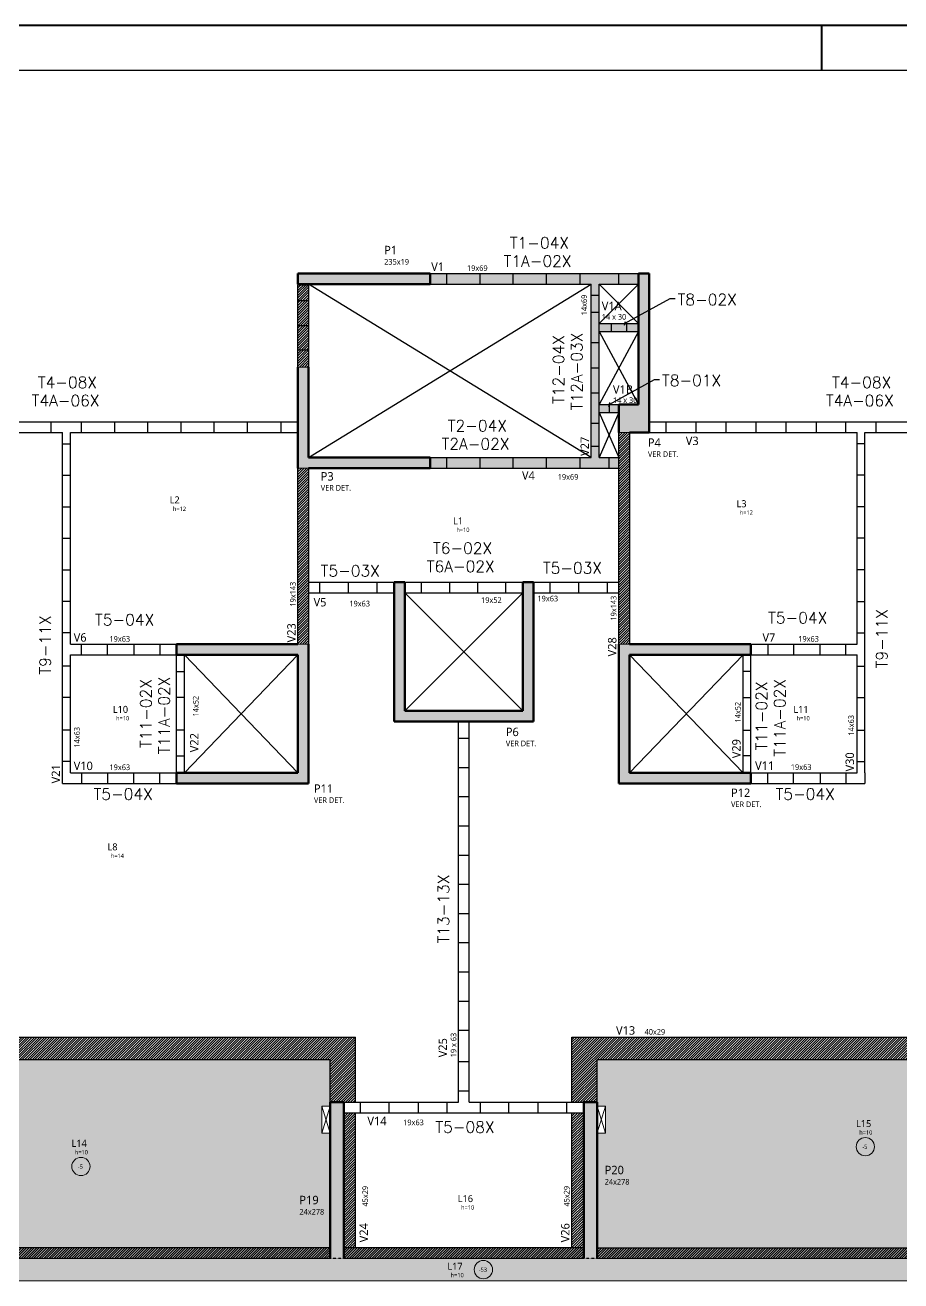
# Model space of a CAD drawing. Extents: x 16965 to 24320, y 205100 to 209880.
# Drawn here: x 21414 to 22972, y 207645 to 209880 of the extents above; entities that cross this region are included whole.
import ezdxf

# ---------------------------------------------------------------- set-up
doc = ezdxf.new("R2010")
doc.units = 0
doc.linetypes.add('Aligning Line', pattern=[0.635, 0.3175, -0.3175])
doc.linetypes.add('Traço', pattern=[0.635, 0.3175, -0.3175])
doc.layers.get('0').update_dxf_attribs({"linetype": 'CONTINUOUS'})
doc.layers.get('DEFPOINTS').update_dxf_attribs({"linetype": 'CONTINUOUS'})
for name, color, linetype in [('8', 111, 'CONTINUOUS'), ('Painéis', 200, 'CONTINUOUS'), ('VIGAS', 3, 'CONTINUOUS')]:
    doc.layers.add(name, color=color, linetype=linetype)
for name, color, linetype, lineweight in [('A-FLOR', 7, 'CONTINUOUS', 18), ('A-FLOR-IDEN', 7, 'CONTINUOUS', 9), ('Demarcação 1', 252, 'CONTINUOUS', 9), ('FOLHA', 255, 'CONTINUOUS', 40), ('S-BEAM', 7, 'CONTINUOUS', 18), ('S-BEAM-IDEN', 7, 'CONTINUOUS', 9), ('S-COLS', 7, 'CONTINUOUS', 18), ('S-COLS-HDLN', 7, 'Traço', 18), ('S-COLS-IDEN', 7, 'CONTINUOUS', 9)]:
    doc.layers.add(name, color=color, linetype=linetype, lineweight=lineweight)
doc.styles.add('Gadugi', font='gadugi.ttf', dxfattribs={"height": 15})
doc.styles.add('Gadugi_1', font='gadugi.ttf', dxfattribs={"height": 10})
doc.styles.add('Gadugi_2', font='gadugi.ttf', dxfattribs={"height": 0.2})
doc.styles.add('Gadugi_3', font='gadugi.ttf', dxfattribs={"height": 0.2})
doc.styles.add('Gadugi_4', font='gadugi.ttf', dxfattribs={"height": 7.5})
doc.styles.add('ROMANS', font='romans.shx')
doc.styles.get("Standard").update_dxf_attribs({"font": 'ROMANS.SHX'})
doc.dimstyles.new('Cota Paínel', dxfattribs={"dimtxt": 7, "dimasz": 5, "dimexe": 3, "dimexo": 3, "dimgap": 3, "dimtad": 1, "dimdec": 1, "dimzin": 12, "dimdsep": 46, "dimtxsty": 'ROMANS', "dimblk": 'ARCHTICK', "dimcen": 0, "dimclrd": 4, "dimclre": 4, "dimclrt": 1, "dimadec": 1, "dimazin": 3, "dimtfac": 1, "dimtdec": 1, "dimtmove": 0, "dimatfit": 3, "dimldrblk": 'OBLIQUE', "dimfxl": 1, "dimtolj": 1, "dimtzin": 12, "dimarcsym": 0})
pattern_1 = [(45, (33575.702, 198256.9573), (-2.24506403, 2.24506403), [])]

# ---------------------------------------------------------------- blocks, each defined once
blk = doc.blocks.new('PED_TAG_LAJE_R01 - TÍTULO_ESPESSURA_REBAIXO-2413107-PL100 - FORMA DO PAVIMENTO TIPO')
at = {"layer": 'A-FLOR-IDEN'}
blk.add_circle((-0.046, -0.667), 0.325, dxfattribs=at)
blk = doc.blocks.new('PED_TAG_PILAR_R03 - PILAR VER DET_-2523782-PL100 - FORMA DO PAVIMENTO TIPO')
at = {"layer": 'S-COLS-IDEN', "insert": (0.115, -0.625), "char_height": 0.2, "width": 1.37089, "attachment_point": 1, "style": 'Gadugi_4'}
blk.add_mtext('VER DET.', dxfattribs=at)
blk = doc.blocks.new('_ArchTick')
at = {"color": 0, "linetype": 'ByBlock', "const_width": 0.15}
blk.add_lwpolyline([(-0.5, -0.5), (0.5, 0.5)], dxfattribs=at)
blk = doc.blocks.new('_Oblique')
at = {"color": 0, "linetype": 'ByBlock', "lineweight": -2}
blk.add_line((-0.5, -0.5), (0.5, 0.5), dxfattribs=at)

msp = doc.modelspace()

# ---------------------------------------------------------------- hatches: boundary and pattern name
at = {"layer": 'A-FLOR', "true_color": 0xc7c8ca}
for points in [[(23373.64, 207645.01), (23373.64, 208550.01), (23333.64, 208550.01), (23333.64, 207685.01), (21054.64, 207685.01), (21054.64, 208550.01), (21014.64, 208550.01), (21014.64, 207645.01), (23277.37, 207645.01)], [(21330.64, 207704.01), (21956.64, 207704.01), (21956.64, 207908.06), (21941.64, 207908.06), (21941.64, 207956.06), (21956.64, 207956.06), (21956.64, 208039.01), (21154.64, 208039.01), (21154.64, 208060.01), (21073.64, 208060.01), (21073.64, 207704.01), (21280.64, 207704.01), (21280.64, 207765.92), (21277.9, 207771.09), (21276.21, 207776.69), (21275.64, 207782.51), (21276.22, 207788.36), (21277.93, 207793.99), (21280.7, 207799.17), (21284.43, 207803.72), (21288.98, 207807.45), (21294.16, 207810.22), (21299.79, 207811.93), (21305.64, 207812.51), (21311.5, 207811.93), (21317.12, 207810.22), (21322.31, 207807.45), (21326.86, 207803.72), (21330.59, 207799.17), (21333.36, 207793.99), (21335.07, 207788.36), (21335.64, 207782.51), (21335.07, 207776.65), (21333.36, 207771.03), (21330.64, 207765.84), (21330.64, 207743.12)], [(22431.64, 207704.01), (23057.64, 207704.01), (23057.64, 207765.92), (23054.9, 207771.09), (23053.21, 207776.69), (23052.64, 207782.51), (23053.22, 207788.36), (23054.93, 207793.99), (23057.7, 207799.17), (23061.43, 207803.72), (23065.98, 207807.45), (23071.16, 207810.22), (23076.79, 207811.93), (23082.64, 207812.51), (23088.5, 207811.93), (23094.12, 207810.22), (23099.31, 207807.45), (23103.86, 207803.72), (23107.59, 207799.17), (23110.36, 207793.99), (23112.07, 207788.36), (23112.64, 207782.51), (23112.07, 207776.65), (23110.36, 207771.03), (23107.64, 207765.84), (23107.64, 207704.01), (23314.64, 207704.01), (23314.64, 208060.01), (23233.64, 208060.01), (23233.64, 208039.01), (22431.64, 208039.01), (22431.64, 207956.06), (22446.55, 207956.06), (22446.55, 207908.06), (22431.64, 207908.06), (22431.64, 207743.12)]]:
    msp.add_hatch(color=9, dxfattribs=at).paths.add_polyline_path(points, flags=0)
at = {"layer": 'Demarcação 1'}
h = msp.add_hatch(dxfattribs=at)
h.set_pattern_fill('ANSI31', color=256)
h.set_pattern_definition(pattern_1)
h.paths.add_polyline_path([(21899.14, 209271.51), (21918.14, 209271.51), (21918.14, 209419.51), (21899.14, 209419.51)])
h = msp.add_hatch(dxfattribs=at)
h.set_pattern_fill('ANSI31', color=256)
h.set_pattern_definition(pattern_1)
h.paths.add_polyline_path([(22470.14, 208778.51), (22489.14, 208778.51), (22489.14, 209155.01), (22470.14, 209155.01)])
h = msp.add_hatch(dxfattribs=at)
h.set_pattern_fill('ANSI31', color=256)
h.set_pattern_definition(pattern_1)
h.paths.add_polyline_path([(21899.14, 208778.51), (21918.14, 208778.51), (21918.14, 209091.51), (21899.14, 209091.51)])
h = msp.add_hatch(dxfattribs=at)
h.set_pattern_fill('ANSI31', color=256)
h.set_pattern_definition(pattern_1)
h.paths.add_polyline_path([(21073.64, 208375.01), (21073.64, 207704.01), (21956.64, 207704.01), (21956.64, 207685.01), (21054.64, 207685.01), (21054.64, 208375.01)])
h = msp.add_hatch(dxfattribs=at)
h.set_pattern_fill('ANSI31', color=256)
h.set_pattern_definition(pattern_1)
h.paths.add_polyline_path([(23314.64, 208375.01), (23314.64, 207704.01), (22431.64, 207704.01), (22431.64, 207685.01), (23333.64, 207685.01), (23333.64, 208375.01)])
h = msp.add_hatch(dxfattribs=at)
h.set_pattern_fill('ANSI31', color=256)
h.set_pattern_definition([(45, (1966.08, 24.658), (-2.24506403, 2.24506403), [])])
h.paths.add_polyline_path([(22001.64, 208079.01), (21956.64, 208079.01), (21214.64, 208079.01), (21214.64, 208039.01), (21956.64, 208039.01), (21956.64, 207963.01), (21980.64, 207963.01), (22001.64, 207963.01)])
h.paths.add_polyline_path([(23173.64, 208079.01), (22431.64, 208079.01), (22386.64, 208079.01), (22386.64, 207963.01), (22407.64, 207963.01), (22431.64, 207963.01), (22431.64, 208039.01), (23173.64, 208039.01)])
h = msp.add_hatch(dxfattribs=at)
h.set_pattern_fill('ANSI31', color=256)
h.set_pattern_definition(pattern_1)
h.paths.add_polyline_path([(22001.64, 207704.01), (21980.64, 207704.01), (21980.64, 207944.01), (22001.64, 207944.01)])
h = msp.add_hatch(dxfattribs=at)
h.set_pattern_fill('ANSI31', color=256)
h.set_pattern_definition(pattern_1)
h.paths.add_polyline_path([(22386.64, 207704.01), (22407.64, 207704.01), (22407.64, 207944.01), (22386.64, 207944.01)])
h = msp.add_hatch(dxfattribs=at)
h.set_pattern_fill('ANSI31', color=256)
h.set_pattern_definition(pattern_1)
h.paths.add_polyline_path([(21980.64, 207685.01), (22407.64, 207685.01), (22407.64, 207704.01), (21980.64, 207704.01)])
at = {"layer": 'S-BEAM', "true_color": 0xa7d7e1}
for points in [[(22435.14, 209419.51), (22505.14, 209419.51), (22505.14, 209438.51), (22134.14, 209438.51), (22134.14, 209419.51), (22421.14, 209419.51)], [(22435.14, 209110.51), (22435.14, 209419.51), (22421.14, 209419.51), (22421.14, 209110.51)], [(22435.14, 209335.01), (22505.14, 209335.01), (22505.14, 209349.01), (22435.14, 209349.01)], [(22435.14, 209191.01), (22470.14, 209191.01), (22470.14, 209205.01), (22435.14, 209205.01)], [(22134.14, 209091.51), (22470.14, 209091.51), (22470.14, 209110.51), (22134.14, 209110.51)]]:
    msp.add_hatch(color=9, dxfattribs=at).paths.add_polyline_path(points, flags=0)
at = {"layer": 'S-BEAM', "true_color": 0xccffcc}
for points in [[(21956.64, 207685.01), (21956.64, 207704.01), (21073.64, 207704.01), (21073.64, 207685.01), (21754.93, 207685.01)], [(22407.64, 207685.01), (22407.64, 207704.01), (21980.64, 207704.01), (21980.64, 207685.01), (22325.85, 207685.01)], [(23333.64, 207685.01), (23333.64, 207704.01), (22431.64, 207704.01), (22431.64, 207685.01), (23277.37, 207685.01)]]:
    msp.add_hatch(color=254, dxfattribs=at).paths.add_polyline_path(points, flags=0)
at = {"layer": 'S-COLS', "true_color": 0x808080}
for points in [[(22134.14, 209419.51), (22134.14, 209438.51), (21899.14, 209438.51), (21899.14, 209419.51)], [(22489.14, 209155.01), (22524.14, 209155.01), (22524.14, 209438.51), (22505.14, 209438.51), (22505.14, 209205.01), (22470.14, 209205.01), (22470.14, 209155.01)], [(21918.14, 209091.51), (22134.14, 209091.51), (22134.14, 209110.51), (21918.14, 209110.51), (21918.14, 209271.51), (21899.14, 209271.51), (21899.14, 209091.51)], [(22070.14, 208640.51), (22318.14, 208640.51), (22318.14, 208888.51), (22299.14, 208888.51), (22299.14, 208659.51), (22089.14, 208659.51), (22089.14, 208888.51), (22070.14, 208888.51), (22070.14, 208790.22)], [(21918.14, 208530.51), (21918.14, 208778.51), (21683.14, 208778.51), (21683.14, 208759.51), (21899.14, 208759.51), (21899.14, 208549.51), (21683.14, 208549.51), (21683.14, 208530.51), (21754.93, 208530.51)], [(22705.14, 208530.51), (22705.14, 208549.51), (22489.14, 208549.51), (22489.14, 208759.51), (22705.14, 208759.51), (22705.14, 208778.51), (22470.14, 208778.51), (22470.14, 208530.51), (22516.15, 208530.51)], [(21980.64, 207685.01), (21980.64, 207963.01), (21956.64, 207963.01), (21956.64, 207685.01)], [(22431.64, 207685.01), (22431.64, 207963.01), (22407.64, 207963.01), (22407.64, 207685.01)]]:
    msp.add_hatch(color=8, dxfattribs=at).paths.add_polyline_path(points, flags=0)

# ---------------------------------------------------------------- linework, layer by layer
at = {"color": 30}
msp.add_line((17165.77, 209799.92), (24239.28, 209799.92), dxfattribs=at)
at = {"lineweight": 18}
for p, q in [((22299.14, 208869.51), (22089.14, 208659.51)), ((22089.14, 208869.51), (22299.14, 208659.51)), ((21697.14, 208759.51), (21899.14, 208549.51)), ((22691.14, 208759.51), (22489.14, 208549.51)), ((22489.14, 208759.51), (22691.14, 208549.51)), ((21941.65, 207908.08), (21956.64, 207956.04)), ((21941.65, 207956.04), (21956.64, 207908.08)), ((22431.65, 207908.36), (22446.55, 207956.04)), ((22431.65, 207955.76), (22446.55, 207908.08))]:
    msp.add_line(p, q, dxfattribs=at)
at = {"linetype": 'Traço', "lineweight": 18}
for p, q in [((22431.56, 207956.06), (22431.64, 207955.79)), ((22431.56, 207908.06), (22431.64, 207908.32))]:
    msp.add_line(p, q, dxfattribs=at)
at = {"layer": 'A-FLOR'}
for p, q in [((21956.64, 207956.06), (21941.64, 207956.06)), ((21941.64, 207956.06), (21941.64, 207908.06)), ((22446.55, 207956.06), (22431.64, 207956.06)), ((22446.55, 207908.06), (22446.55, 207956.06)), ((21941.64, 207908.06), (21956.64, 207908.06)), ((22431.64, 207908.06), (22446.55, 207908.06)), ((23373.64, 207645.01), (21014.64, 207645.01))]:
    msp.add_line(p, q, dxfattribs=at)
at = {"layer": 'DEFPOINTS', "color": 5}
for p, q in [((22164.14, 209419.51), (22164.14, 209438.51)), ((22282.14, 209419.51), (22282.14, 209438.51)), ((22401.14, 209419.51), (22401.14, 209438.51)), ((22470.14, 209419.51), (22470.14, 209438.51)), ((22421.14, 209399.51), (22435.14, 209399.51)), ((22435.14, 209315.01), (22421.14, 209315.01)), ((22435.14, 209225.01), (22421.14, 209225.01)), ((21460.14, 209155.01), (21460.14, 209174.01)), ((21514.14, 209155.01), (21514.14, 209174.01)), ((21632.14, 209155.01), (21632.14, 209174.01)), ((21750.14, 209155.01), (21750.14, 209174.01)), ((21869.14, 209155.01), (21869.14, 209174.01)), ((22554.14, 209155.01), (22554.14, 209174.01)), ((22661.14, 209155.01), (22661.14, 209174.01)), ((22768.14, 209155.01), (22768.14, 209174.01)), ((22874.14, 209155.01), (22874.14, 209174.01)), ((22928.14, 209155.01), (22928.14, 209174.01)), ((22435.14, 209130.51), (22421.14, 209130.51)), ((22164.14, 209091.51), (22164.14, 209110.51)), ((22282.14, 209091.51), (22282.14, 209110.51)), ((22401.15, 209091.51), (22401.15, 209110.51)), ((22452.64, 209091.51), (22452.64, 209110.51)), ((22119.14, 208869.51), (22119.14, 208888.51)), ((22269.14, 208869.51), (22269.14, 208888.51)), ((21683.14, 208729.51), (21697.14, 208729.51)), ((22705.14, 208729.51), (22691.14, 208729.51)), ((21683.14, 208579.51), (21697.14, 208579.51)), ((22705.14, 208579.51), (22691.14, 208579.51))]:
    msp.add_line(p, q, dxfattribs=at)
at = {"layer": 'DEFPOINTS', "color": 1}
for p, q in [((22223.14, 209419.51), (22223.14, 209438.51)), ((22341.14, 209419.51), (22341.14, 209438.51))]:
    msp.add_line(p, q, dxfattribs=at)
at = {"layer": 'Demarcação 1'}
for points in [[(21899.14, 209271.51), (21918.14, 209271.51), (21918.14, 209419.51), (21899.14, 209419.51)], [(22470.14, 208778.51), (22489.14, 208778.51), (22489.14, 209155.01), (22470.14, 209155.01)], [(21899.14, 208778.51), (21918.14, 208778.51), (21918.14, 209091.51), (21899.14, 209091.51)], [(21073.64, 208375.01), (21073.64, 207704.01), (21956.64, 207704.01), (21956.64, 207685.01), (21054.64, 207685.01), (21054.64, 208375.01)], [(23314.64, 208375.01), (23314.64, 207704.01), (22431.64, 207704.01), (22431.64, 207685.01), (23333.64, 207685.01), (23333.64, 208375.01)], [(22001.64, 208079.01), (21956.64, 208079.01), (21214.64, 208079.01), (21214.64, 208039.01), (21956.64, 208039.01), (21956.64, 207963.01), (21980.64, 207963.01), (22001.64, 207963.01)], [(23173.64, 208079.01), (22431.64, 208079.01), (22386.64, 208079.01), (22386.64, 207963.01), (22407.64, 207963.01), (22431.64, 207963.01), (22431.64, 208039.01), (23173.64, 208039.01)], [(22001.64, 207704.01), (21980.64, 207704.01), (21980.64, 207944.01), (22001.64, 207944.01)], [(22386.64, 207704.01), (22407.64, 207704.01), (22407.64, 207944.01), (22386.64, 207944.01)], [(21980.64, 207685.01), (22407.64, 207685.01), (22407.64, 207704.01), (21980.64, 207704.01)]]:
    msp.add_lwpolyline(points, close=True, dxfattribs=at)
at = {"layer": 'FOLHA'}
for p, q in [((16964.59, 209880.4), (24319.75, 209880.4)), ((22831.02, 209880.4), (22831.02, 209799.92))]:
    msp.add_line(p, q, dxfattribs=at)
at = {"layer": 'Painéis', "color": 1}
for p, q in [((21918.14, 209389.51), (21899.14, 209389.51)), ((22435.14, 209369.01), (22421.14, 209369.01)), ((21918.14, 209344.87), (21899.14, 209344.87)), ((22456.48, 209349.01), (22456.48, 209335.01)), ((22483.81, 209349.01), (22483.81, 209335.01)), ((21918.14, 209301.51), (21899.14, 209301.51)), ((22435.14, 209270.01), (22421.14, 209270.01)), ((22452.64, 209205.01), (22452.64, 209191.01)), ((21573.14, 209155.01), (21573.14, 209174.01)), ((21691.14, 209155.01), (21691.14, 209174.01)), ((21809.14, 209155.01), (21809.14, 209174.01)), ((22435.14, 209171.01), (22421.14, 209171.01)), ((22607.64, 209155.01), (22607.64, 209174.01)), ((22714.64, 209155.01), (22714.64, 209174.01)), ((22821.64, 209155.01), (22821.64, 209174.01)), ((21480.14, 209135.01), (21494.14, 209135.01)), ((22908.14, 209135.01), (22894.14, 209135.01)), ((22223.14, 209091.51), (22223.14, 209110.51)), ((22341.14, 209091.51), (22341.14, 209110.51)), ((21480.14, 209079.01), (21494.14, 209079.01)), ((22908.14, 209079.01), (22894.14, 209079.01)), ((21480.14, 209023.01), (21494.14, 209023.01)), ((22908.14, 209023.01), (22894.14, 209023.01)), ((21480.14, 208967.01), (21494.14, 208967.01)), ((22908.14, 208967.01), (22894.14, 208967.01)), ((21480.14, 208911.01), (21494.14, 208911.01)), ((22908.14, 208911.01), (22894.14, 208911.01)), ((21938.14, 208869.51), (21938.14, 208888.51)), ((21989.14, 208869.51), (21989.14, 208888.51)), ((22040.14, 208869.51), (22040.14, 208888.51)), ((22169.14, 208869.51), (22169.14, 208888.51)), ((22219.14, 208869.51), (22219.14, 208888.51)), ((22348.14, 208869.51), (22348.14, 208888.51)), ((22399.14, 208869.51), (22399.14, 208888.51)), ((22450.14, 208869.51), (22450.14, 208888.51)), ((21494.14, 208854.51), (21480.14, 208854.51)), ((22894.14, 208854.51), (22908.14, 208854.51)), ((21494.14, 208798.51), (21480.14, 208798.51)), ((22894.14, 208798.51), (22908.14, 208798.51)), ((21514.14, 208759.51), (21514.14, 208778.51)), ((21560.14, 208759.51), (21560.14, 208778.51)), ((21607.14, 208778.51), (21607.14, 208759.51)), ((21653.14, 208778.51), (21653.14, 208759.51)), ((22735.14, 208778.51), (22735.14, 208759.51)), ((22735.14, 208778.51), (22735.14, 208759.51)), ((22781.14, 208778.51), (22781.14, 208759.51)), ((22781.14, 208778.51), (22781.14, 208759.51)), ((22828.14, 208759.51), (22828.14, 208778.51)), ((22828.14, 208759.51), (22828.14, 208778.51)), ((22874.14, 208759.51), (22874.14, 208778.51)), ((22874.14, 208759.51), (22874.14, 208778.51)), ((21494.14, 208739.51), (21480.14, 208739.51)), ((22894.14, 208739.51), (22908.14, 208739.51)), ((21494.14, 208683.51), (21480.14, 208683.51)), ((21697.14, 208683.51), (21683.14, 208683.51)), ((22691.14, 208683.51), (22705.14, 208683.51)), ((22894.14, 208683.51), (22908.14, 208683.51)), ((21494.14, 208625.51), (21480.79, 208625.51)), ((21697.14, 208625.51), (21683.79, 208625.51)), ((22203.64, 208610.51), (22184.64, 208610.51)), ((22691.14, 208625.51), (22704.49, 208625.51)), ((22894.14, 208625.51), (22907.49, 208625.51)), ((21494.14, 208569.51), (21480.79, 208569.51)), ((22894.14, 208569.51), (22907.49, 208569.51)), ((21514.14, 208549.51), (21514.14, 208530.51)), ((21560.14, 208549.51), (21560.14, 208530.51)), ((21607.14, 208530.51), (21607.14, 208549.51)), ((21653.14, 208530.51), (21653.14, 208549.51)), ((22203.64, 208558.51), (22184.64, 208558.51)), ((22735.14, 208530.51), (22735.14, 208549.51)), ((22735.14, 208530.51), (22735.14, 208549.51)), ((22781.14, 208530.51), (22781.14, 208549.51)), ((22781.14, 208530.51), (22781.14, 208549.51)), ((22828.14, 208549.51), (22828.14, 208530.51)), ((22828.14, 208549.51), (22828.14, 208530.51)), ((22874.14, 208549.51), (22874.14, 208530.51)), ((22874.14, 208549.51), (22874.14, 208530.51)), ((22203.64, 208506.51), (22184.64, 208506.51)), ((22203.64, 208454.51), (22184.64, 208454.51)), ((22203.64, 208402.51), (22184.64, 208402.51)), ((22203.64, 208350.51), (22184.64, 208350.51)), ((22203.64, 208298.51), (22184.64, 208298.51)), ((22203.64, 208246.51), (22184.64, 208246.51)), ((22203.64, 208194.51), (22184.64, 208194.51)), ((22203.64, 208142.51), (22184.64, 208142.51)), ((22203.64, 208090.51), (22184.64, 208090.51)), ((22203.64, 208035.01), (22184.64, 208035.01)), ((22203.64, 207983.01), (22184.64, 207983.01)), ((22010.64, 207944.01), (22010.64, 207963.01)), ((22061.64, 207944.01), (22061.64, 207963.01)), ((22113.64, 207944.01), (22113.64, 207963.01)), ((22164.64, 207944.01), (22164.64, 207963.01)), ((22223.64, 207944.01), (22223.64, 207963.01)), ((22274.64, 207944.01), (22274.64, 207963.01)), ((22326.64, 207944.01), (22326.64, 207963.01)), ((22377.64, 207944.01), (22377.64, 207963.01))]:
    msp.add_line(p, q, dxfattribs=at)
at = {"layer": 'S-COLS', "lineweight": 50}
for p, q in [((21899.14, 209419.51), (21899.14, 209438.51)), ((21899.14, 209438.51), (22134.14, 209438.51)), ((22134.14, 209438.51), (22134.14, 209419.51)), ((22505.14, 209205.01), (22505.14, 209438.51)), ((22505.14, 209438.51), (22524.14, 209438.51)), ((22524.14, 209438.51), (22524.14, 209155.01)), ((22134.14, 209419.51), (21899.14, 209419.51)), ((21899.14, 209091.51), (21899.14, 209271.51)), ((21918.14, 209271.51), (21918.14, 209110.51)), ((22470.14, 209155.01), (22470.14, 209205.01)), ((22470.14, 209205.01), (22505.14, 209205.01)), ((22524.14, 209155.01), (22489.14, 209155.01)), ((21918.14, 209110.51), (22134.14, 209110.51)), ((22134.14, 209110.51), (22134.14, 209091.51)), ((22134.14, 209091.51), (21918.14, 209091.51)), ((22070.14, 208640.51), (22070.14, 208888.51)), ((22070.14, 208888.51), (22089.14, 208888.51)), ((22089.14, 208888.51), (22089.14, 208659.51)), ((22299.14, 208659.51), (22299.14, 208888.51)), ((22299.14, 208888.51), (22318.14, 208888.51)), ((22318.14, 208888.51), (22318.14, 208640.51)), ((21683.14, 208759.51), (21683.14, 208778.51)), ((21683.14, 208778.51), (21899.14, 208778.51)), ((21918.14, 208778.51), (21918.14, 208530.51)), ((22470.14, 208530.51), (22470.14, 208778.51)), ((22489.14, 208778.51), (22705.14, 208778.51)), ((22705.14, 208778.51), (22705.14, 208759.51)), ((21899.14, 208759.51), (21683.14, 208759.51)), ((21899.14, 208549.51), (21899.14, 208759.51)), ((22705.14, 208759.51), (22489.14, 208759.51)), ((22489.14, 208759.51), (22489.14, 208549.51)), ((22089.14, 208659.51), (22299.14, 208659.51)), ((22318.14, 208640.51), (22070.14, 208640.51)), ((21683.14, 208530.51), (21683.14, 208549.51)), ((21683.14, 208549.51), (21899.14, 208549.51)), ((22489.14, 208549.51), (22705.14, 208549.51)), ((22705.14, 208549.51), (22705.14, 208530.51)), ((21918.14, 208530.51), (21683.14, 208530.51)), ((22705.14, 208530.51), (22470.14, 208530.51)), ((21956.64, 207685.01), (21956.64, 207963.01)), ((21956.64, 207963.01), (21980.64, 207963.01)), ((21980.64, 207963.01), (21980.64, 207685.01)), ((22407.64, 207685.01), (22407.64, 207963.01)), ((22407.64, 207963.01), (22431.64, 207963.01)), ((22431.64, 207963.01), (22431.64, 207685.01))]:
    msp.add_line(p, q, dxfattribs=at)
at = {"layer": 'S-COLS-HDLN'}
for p, q in [((21899.14, 209271.51), (21918.14, 209271.51)), ((21918.14, 209091.51), (21899.14, 209091.51)), ((21899.15, 208778.51), (21918.14, 208778.51)), ((22470.14, 208778.51), (22489.14, 208778.51))]:
    msp.add_line(p, q, dxfattribs=at)
at = {"layer": 'VIGAS', "lineweight": 25}
for p, q in [((22134.14, 209438.51), (22505.14, 209438.51)), ((21899.14, 209418.24), (21918.14, 209418.24)), ((21899.14, 209271.51), (21899.14, 209418.24)), ((21918.14, 209418.24), (21918.14, 209271.51)), ((22134.14, 209419.51), (22421.14, 209419.51)), ((22421.14, 209110.51), (22421.14, 209419.51)), ((22435.14, 209419.51), (22505.14, 209419.51)), ((22435.14, 209110.51), (22435.14, 209419.51)), ((22435.14, 209349.01), (22505.14, 209349.01)), ((22435.14, 209335.01), (22505.14, 209335.01)), ((22435.14, 209205.01), (22470.14, 209205.01)), ((22435.14, 209191.01), (22470.14, 209191.01)), ((21073.64, 209174.01), (21899.14, 209174.01)), ((22524.14, 209174.01), (23314.64, 209174.01)), ((21073.64, 209155.01), (21480.14, 209155.01)), ((21480.14, 208549.51), (21480.14, 209155.01)), ((21494.14, 208778.51), (21494.14, 209155.01)), ((21494.14, 209155.01), (21899.14, 209155.01)), ((22470.14, 208778.51), (22470.14, 209155.01)), ((22489.14, 209155.01), (22489.14, 208778.51)), ((22524.14, 209155.01), (22894.14, 209155.01)), ((22894.14, 208778.51), (22894.14, 209155.01)), ((22908.14, 209155.01), (23314.64, 209155.01)), ((22908.14, 208549.51), (22908.14, 209155.01)), ((22134.14, 209110.51), (22421.14, 209110.51)), ((22435.14, 209110.51), (22470.14, 209110.51)), ((21899.14, 208778.51), (21899.14, 209091.51)), ((21918.14, 209091.51), (21918.14, 208778.51)), ((22134.14, 209091.51), (22470.14, 209091.51)), ((21918.14, 208888.51), (22070.14, 208888.51)), ((22089.14, 208888.51), (22299.14, 208888.51)), ((22318.14, 208888.51), (22470.14, 208888.51)), ((21918.14, 208869.51), (22070.14, 208869.51)), ((22089.14, 208869.51), (22299.14, 208869.51)), ((22318.14, 208869.51), (22470.14, 208869.51)), ((21494.14, 208778.51), (21683.14, 208778.51)), ((22705.14, 208778.51), (22894.14, 208778.51)), ((21494.14, 208759.51), (21683.14, 208759.51)), ((21494.14, 208549.51), (21494.14, 208759.51)), ((21683.14, 208549.51), (21683.14, 208759.51)), ((21697.14, 208549.51), (21697.14, 208759.51)), ((22691.14, 208549.51), (22691.14, 208759.51)), ((22705.14, 208759.51), (22894.14, 208759.51)), ((22705.14, 208549.51), (22705.14, 208759.51)), ((22894.14, 208549.51), (22894.14, 208759.51)), ((22184.64, 207963.01), (22184.64, 208640.51)), ((22203.64, 207963.01), (22203.64, 208640.51)), ((21480.14, 208530.51), (21480.14, 208549.51)), ((21494.14, 208549.51), (21683.14, 208549.51)), ((22705.14, 208549.51), (22894.14, 208549.51)), ((22908.14, 208549.51), (22908.14, 208530.51)), ((21480.14, 208530.51), (21683.14, 208530.51)), ((22705.14, 208530.51), (22908.14, 208530.51)), ((21214.64, 208079.01), (21956.64, 208079.01)), ((21956.64, 208079.01), (22001.64, 208079.01)), ((22001.64, 207963.01), (22001.64, 208079.01)), ((22386.64, 208079.01), (22431.64, 208079.01)), ((22386.64, 207963.01), (22386.64, 208079.01)), ((22431.64, 208079.01), (23173.64, 208079.01)), ((21214.64, 208039.01), (21956.64, 208039.01)), ((21956.64, 207963.01), (21956.64, 208039.01)), ((22431.64, 207963.01), (22431.64, 208039.01)), ((22431.64, 208039.01), (23173.64, 208039.01)), ((21980.64, 207963.01), (22184.64, 207963.01)), ((22203.64, 207963.01), (22407.64, 207963.01)), ((21980.64, 207944.01), (22407.64, 207944.01)), ((22001.64, 207704.01), (22001.64, 207944.01)), ((22386.64, 207704.01), (22386.64, 207944.01)), ((21956.64, 207704.01), (21073.64, 207704.01)), ((22407.64, 207704.01), (21980.64, 207704.01)), ((22431.64, 207704.01), (23314.64, 207704.01))]:
    msp.add_line(p, q, dxfattribs=at)
at = {"layer": 'VIGAS', "linetype": 'Continuous'}
for p, q in [((21918.14, 209110.51), (22421.14, 209419.51)), ((22421.14, 209110.51), (21918.14, 209419.51)), ((22089.14, 208659.51), (22299.14, 208869.51)), ((22299.14, 208659.51), (22089.14, 208869.51)), ((21899.14, 208549.51), (21697.14, 208759.51)), ((21697.14, 208549.51), (21899.14, 208759.51)), ((22489.14, 208549.51), (22691.14, 208759.51)), ((22691.14, 208549.51), (22489.14, 208759.51))]:
    msp.add_line(p, q, dxfattribs=at)
at = {"layer": 'VIGAS'}
for p, q in [((22435.14, 209419.51), (22505.14, 209349.01)), ((22505.14, 209419.51), (22435.14, 209349.01)), ((22505.14, 209335.01), (22435.14, 209205.01)), ((22435.14, 209335.01), (22505.14, 209205.01)), ((22470.14, 209191.01), (22435.14, 209110.51)), ((22435.14, 209191.01), (22470.14, 209110.51))]:
    msp.add_line(p, q, dxfattribs=at)
at = {"layer": 'VIGAS', "linetype": 'Aligning Line'}
msp.add_line((23333.64, 207685.01), (21054.64, 207685.01), dxfattribs=at)

# ---------------------------------------------------------------- block references
at = {"layer": 'A-FLOR-IDEN', "xscale": 49.99999999999998, "yscale": 49.99999999999998, "zscale": 49.99999999999998}
for p in [(22911.15, 207917.22), (21515.14, 207882.01), (22231.38, 207698.45)]:
    msp.add_blockref('PED_TAG_LAJE_R01 - TÍTULO_ESPESSURA_REBAIXO-2413107-PL100 - FORMA DO PAVIMENTO TIPO', p, dxfattribs=at)
at = {"layer": 'S-COLS-IDEN', "xscale": 49.99999999999998, "yscale": 49.99999999999998, "zscale": 49.99999999999998}
for p in [(22516.05, 209153.06), (21933.93, 209092.92), (22263.3, 208638), (21921.78, 208537.1), (22664.05, 208529.64)]:
    msp.add_blockref('PED_TAG_PILAR_R03 - PILAR VER DET_-2523782-PL100 - FORMA DO PAVIMENTO TIPO', p, dxfattribs=at)

# ---------------------------------------------------------------- texts
at = {"color": 241, "true_color": 0xf7abae}
for s, p in [('T12-04X', (22372.88, 209205.87)), ('T12A-03X', (22405.23, 209194.81))]:
    msp.add_text(s, height=20.16, rotation=90, dxfattribs=at).set_placement(p)
at = {"color": 6}
for s, p in [('T2-04X', (22165.7, 209157.18)), ('T2A-02X', (22154.64, 209124.83))]:
    msp.add_text(s, height=20.16, dxfattribs=at).set_placement(p)
at = {"color": 217, "true_color": 0x93278f}
for s, p in [('T6-02X', (22139.37, 208939.23)), ('T6A-02X', (22128.31, 208906.88))]:
    msp.add_text(s, height=20.16, dxfattribs=at).set_placement(p)
at = {"color": 143, "true_color": 0x7aafdf}
for s, p in [('T5-03X', (22334.9, 208903.95)), ('T5-03X', (21939.46, 208898.85)), ('T5-04X', (21537.96, 208811.77)), ('T5-04X', (22735.75, 208815.27)), ('T5-04X', (21535.43, 208501.44)), ('T5-04X', (22749.04, 208501.44)), ('T5-08X', (22143.65, 207908.64))]:
    msp.add_text(s, height=20.16, dxfattribs=at).set_placement(p)
at = {"color": 4}
for p in [(22948.11, 208735.35), (21459.32, 208724.29)]:
    msp.add_text('T9-11X', height=20.16, rotation=90, dxfattribs=at).set_placement(p)
at = {"color": 1}
for s, p in [('T11A-02X', (21670.91, 208582.54)), ('T11-02X', (21638.55, 208593.59)), ('T11-02X', (22734.13, 208589.28)), ('T11A-02X', (22766.48, 208578.22))]:
    msp.add_text(s, height=20.16, rotation=90, dxfattribs=at).set_placement(p)
at = {"color": 143, "true_color": 0x7aafdf}
msp.add_text('T13-13X', height=20.16, rotation=90, dxfattribs=at).set_placement((22168.05, 208245.65))
at = {"layer": '8', "color": 5, "linetype": 'Continuous'}
for s, p in [('T1-04X', (22276.09, 209482.68)), ('T1A-02X', (22265.03, 209450.33))]:
    msp.add_text(s, height=20.16, dxfattribs=at).set_placement(p)
at = {"layer": '8', "color": 32, "linetype": 'Continuous', "true_color": 0xcd6928}
for s, p in [('T8-02X', (22574.72, 209381.8)), ('T8-01X', (22546.88, 209237.8))]:
    msp.add_text(s, height=20.16, dxfattribs=at).set_placement(p)
at = {"layer": '8', "color": 40, "linetype": 'Continuous', "true_color": 0xf8d731}
for s, p in [('T4-08X', (21436.17, 209234.28)), ('T4-08X', (22849.57, 209234.28)), ('T4A-06X', (21425.11, 209201.93)), ('T4A-06X', (22838.51, 209201.93))]:
    msp.add_text(s, height=20.16, dxfattribs=at).set_placement(p)
at = {"layer": 'A-FLOR-IDEN', "attachment_point": 1}
for s, insert, char_height, width, style in [('L2', (21670.73, 209041.44), 12.5, 21.6456, 'Gadugi_3'), ('L3', (22679.51, 209034.69), 12.5, 21.6456, 'Gadugi_3'), ('h=12', (21676.63, 209023.15), 7.5, 29.6624, 'Gadugi_2'), ('h=12', (22685.4, 209016.4), 7.5, 29.6624, 'Gadugi_2'), ('L1', (22175.12, 209004.1), 12.5, 21.6456, 'Gadugi_3'), ('h=10', (22181.01, 208985.81), 7.5, 29.6624, 'Gadugi_2'), ('L10', (21569.62, 208668.6), 12.5, 33.27, 'Gadugi_3'), ('L11', (22780.62, 208668.6), 12.5, 33.27, 'Gadugi_3'), ('h=10', (21575.51, 208650.31), 7.5, 29.6624, 'Gadugi_2'), ('h=10', (22786.51, 208650.31), 7.5, 29.6624, 'Gadugi_2'), ('L8', (21560.17, 208423.82), 12.5, 21.6456, 'Gadugi_3'), ('h=14', (21566.06, 208405.53), 7.5, 29.6624, 'Gadugi_2'), ('L15', (22892.13, 207931.31), 12.5, 33.27, 'Gadugi_3'), ('h=10', (22898.02, 207913.02), 7.5, 29.6624, 'Gadugi_2'), ('L14', (21496.12, 207896.1), 12.5, 33.27, 'Gadugi_3'), ('h=10', (21502.01, 207877.81), 7.5, 29.6624, 'Gadugi_2'), ('-5', (22903.44, 207887.46), 7.5, 12.0253, 'Gadugi_2'), ('-5', (21507.43, 207852.24), 7.5, 12.0253, 'Gadugi_2'), ('L16', (22183.5, 207797.77), 12.5, 33.27, 'Gadugi_3'), ('h=10', (22189.4, 207779.48), 7.5, 29.6624, 'Gadugi_2'), ('L17', (22164.93, 207677.18), 12.5, 33.27, 'Gadugi_3'), ('-53', (22220.84, 207668.69), 7.5, 18.8397, 'Gadugi_2'), ('h=10', (22170.82, 207658.9), 7.5, 29.6624, 'Gadugi_2')]:
    msp.add_mtext(s, dxfattribs=dict(at, insert=insert, char_height=char_height, width=width, style=style))
at = {"layer": 'S-BEAM-IDEN', "attachment_point": 1}
for s, insert, char_height, width, style in [('V1', (22136.18, 209457.86), 15, 30.0633, 'Gadugi_1'), ('19x69', (22199.88, 209452.83), 10, 44.8945, 'Gadugi'), ('V1A', (22439.79, 209387.83), 15, 46.4979, 'Gadugi_1'), ('14 x 30', (22439.84, 209366.19), 10, 54.5147, 'Gadugi'), ('V1B', (22459.61, 209239.34), 15, 44.8945, 'Gadugi_1'), ('14 x 30', (22459.66, 209217.71), 10, 54.5147, 'Gadugi'), ('V3', (22589.21, 209147.89), 15, 30.0633, 'Gadugi_1'), ('V4', (22297.74, 209086.22), 15, 30.0633, 'Gadugi_1'), ('19x69', (22361.44, 209081.19), 10, 44.8945, 'Gadugi'), ('V5', (21926.86, 208860.63), 15, 30.0633, 'Gadugi_1'), ('19x63', (21990.56, 208855.6), 10, 44.8945, 'Gadugi'), ('19x52', (22224.94, 208861.89), 10, 44.8945, 'Gadugi'), ('19x63', (22325.35, 208864.61), 10, 44.8945, 'Gadugi'), ('V6', (21500, 208797.86), 15, 30.0633, 'Gadugi_1'), ('19x63', (21563.7, 208792.83), 10, 44.8945, 'Gadugi'), ('V7', (22725.71, 208797.86), 15, 30.0633, 'Gadugi_1'), ('19x63', (22789.41, 208792.83), 10, 44.8945, 'Gadugi'), ('V10', (21500, 208569.27), 15, 44.0928, 'Gadugi_1'), ('19x63', (21563.7, 208564.24), 10, 44.8945, 'Gadugi'), ('V11', (22712.55, 208569.71), 15, 44.0928, 'Gadugi_1'), ('19x63', (22776.26, 208564.68), 10, 44.8945, 'Gadugi'), ('V13', (22465.1, 208098.36), 15, 44.0928, 'Gadugi_1'), ('40x29', (22515.91, 208093.33), 10, 44.8945, 'Gadugi'), ('V14', (22022.65, 207937.12), 15, 44.0928, 'Gadugi_1'), ('19x63', (22086.35, 207932.09), 10, 44.8945, 'Gadugi')]:
    msp.add_mtext(s, dxfattribs=dict(at, insert=insert, char_height=char_height, width=width, style=style))
at = {"layer": 'S-BEAM-IDEN', "attachment_point": 1, "rotation": 90}
for s, insert, char_height, width, style in [('14x69', (22403.37, 209363.94), 10, 44.8945, 'Gadugi'), ('V27', (22401.96, 209113.61), 15, 44.0928, 'Gadugi_1'), ('19x143', (21885.03, 208845.33), 10, 54.1139, 'Gadugi'), ('19x143', (22455.82, 208820.41), 10, 54.1139, 'Gadugi'), ('V23', (21880.01, 208781.63), 15, 44.0928, 'Gadugi_1'), ('V28', (22450.79, 208756.7), 15, 44.0928, 'Gadugi_1'), ('14x52', (21712.12, 208649.75), 10, 44.8945, 'Gadugi'), ('14x52', (22676.82, 208639.02), 10, 44.8945, 'Gadugi'), ('14x63', (22878.58, 208615.58), 10, 44.8945, 'Gadugi'), ('14x63', (21500.85, 208594.34), 10, 44.8945, 'Gadugi'), ('V22', (21707.09, 208586.05), 15, 44.0928, 'Gadugi_1'), ('V29', (22671.79, 208575.32), 15, 44.0928, 'Gadugi_1'), ('V30', (22873.55, 208551.88), 15, 44.0928, 'Gadugi_1'), ('V21', (21460.79, 208530.64), 15, 44.0928, 'Gadugi_1'), ('V25', (22149.3, 208043.05), 15, 44.0928, 'Gadugi_1'), ('19 x 63', (22170.93, 208043.1), 10, 54.5147, 'Gadugi'), ('45x29', (22013.71, 207777.35), 10, 44.8945, 'Gadugi'), ('45x29', (22372.32, 207777.35), 10, 44.8945, 'Gadugi'), ('V24', (22008.68, 207713.65), 15, 44.0928, 'Gadugi_1'), ('V26', (22367.29, 207713.65), 15, 44.0928, 'Gadugi_1')]:
    msp.add_mtext(s, dxfattribs=dict(at, insert=insert, char_height=char_height, width=width, style=style))
at = {"layer": 'S-COLS-IDEN', "attachment_point": 1}
for s, insert, char_height, width, style in [('P1', (22052.56, 209487.5), 15, 28.4599, 'Gadugi_1'), ('235x19', (22052.56, 209464.01), 10, 54.1139, 'Gadugi'), ('P4', (22521.79, 209144.83), 15, 28.4599, 'Gadugi_1'), ('P3', (21939.67, 209084.69), 15, 28.4599, 'Gadugi_1'), ('P6', (22269.04, 208629.77), 15, 28.4599, 'Gadugi_1'), ('P11', (21927.52, 208528.86), 15, 42.4894, 'Gadugi_1'), ('P12', (22669.8, 208521.41), 15, 42.4894, 'Gadugi_1'), ('P20', (22444.93, 207849.9), 15, 42.4894, 'Gadugi_1'), ('24x278', (22444.93, 207826.41), 10, 54.1139, 'Gadugi'), ('P19', (21901.71, 207796.47), 15, 42.4894, 'Gadugi_1'), ('24x278', (21901.71, 207772.98), 10, 54.1139, 'Gadugi')]:
    msp.add_mtext(s, dxfattribs=dict(at, insert=insert, char_height=char_height, width=width, style=style))

# ---------------------------------------------------------------- leaders
at = {"color": 241, "true_color": 0xf7abae}
for points in [[(22480.48, 209349.01), (22561.61, 209393.69), (22570.26, 209393.69)], [(22452.64, 209205.01), (22533.77, 209249.69), (22542.42, 209249.69)]]:
    msp.add_leader(points, dimstyle='Cota Paínel', override={"dimgap": 3, "dimtad": 0}, dxfattribs=at)

doc.saveas('drawing.dxf')
